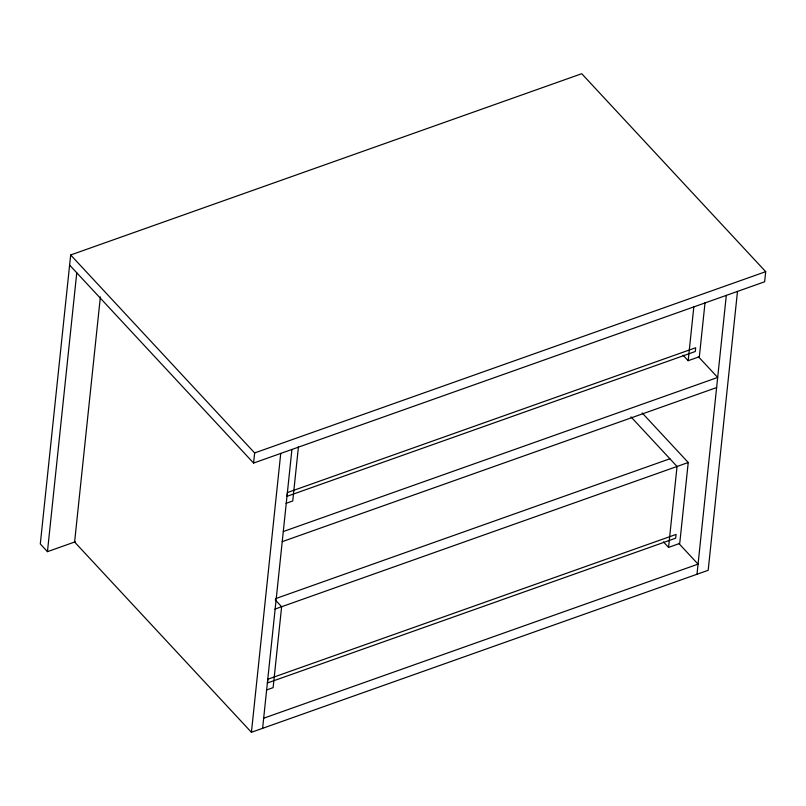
<?xml version="1.0" encoding="UTF-8"?>
<svg xmlns="http://www.w3.org/2000/svg" width="806" height="806" viewBox="0 0 806 806"><rect width="100%" height="100%" fill="white"/><g stroke="black" fill="none" stroke-linecap="round" stroke-linejoin="round"><path stroke-width="1.21" d="M69.608 265.093L253.588 463.057L764.632 281.788L765.7 271.672L581.72 73.709L70.676 254.978L40.3 543.959L47.453 551.657L75.331 541.773M47.453 551.657L76.761 272.791M100.367 296.92L74.605 542.025L251.422 732.291L708.182 570.285L737.49 291.419M253.588 463.057L254.646 452.942L70.676 254.978M251.422 732.291L280.74 453.425M262.605 728.332L291.913 449.466M298.432 446.856L292.749 500.969L286.039 503.347M642.14 412.914L688.233 462.503L679.73 543.425L668.547 547.385L677.05 466.473L630.967 416.883M705.038 302.633L699.346 356.736L688.173 360.705L693.855 306.602M696.999 574.245L726.307 295.379M254.646 452.942L765.7 271.672M283.289 531.537L717.683 377.45L698.389 356.695M282.231 541.652L716.615 387.565M275.662 598.616L669.897 458.775M274.917 609.114L688.233 462.503M266.413 690.027L273.123 687.649L281.626 606.737L275.269 599.886M263.673 718.217L698.056 564.129L678.773 543.375M683.045 355.194L688.173 360.705M663.429 541.874L668.547 547.385M267.864 679.216L267.461 682.974L675.67 538.186L676.063 534.428L267.864 679.216M287.48 492.537L287.087 496.295L695.286 351.507L695.679 347.749L287.48 492.537"/></g></svg>
